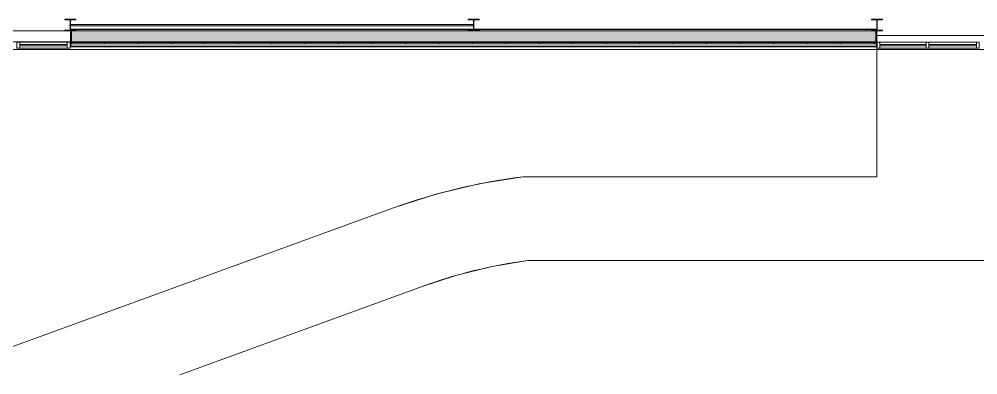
# Model space of a CAD drawing. Header units: inches. Extents: x -1442 to 59636, y -36095 to 792.
# Drawn here: x 56611 to 57299, y -23034 to -22779 of the extents above; entities that cross this region are included whole.
import ezdxf

# ---------------------------------------------------------------- set-up
doc = ezdxf.new("R2010")
doc.units = ezdxf.units.IN
doc.header["$MEASUREMENT"] = 0
for name, color, linetype, lineweight in [('A-FLOR', 192, 'Continuous', 9), ('A-GLAZ-CURT', 52, 'Continuous', 13), ('A-GLAZ-CWMG', 51, 'Continuous', 13), ('A-SITE-ROAD', 130, 'Continuous', 9), ('A-SITE-SWLK', 140, 'Continuous', 9), ('A-WALL', 113, 'Continuous', 9), ('A-WALL-PATT', 111, 'Continuous', 25), ('C-TOPO', 7, 'Continuous', 9), ('L-SITE-WALL', 31, 'Continuous', 13), ('S-BEAM', 12, 'Continuous', 9), ('S-COLS', 52, 'Continuous', 13)]:
    doc.layers.add(name, color=color, linetype=linetype, lineweight=lineweight)

# ---------------------------------------------------------------- blocks, each defined once
blk = doc.blocks.new('Struct_Xcel_Sports Complex_rvt-2-Egress Plan')
at = {"layer": 'A-FLOR', "color": 10, "lineweight": 13}
blk.add_line((24132.95, -22790.8), (23954.27, -22790.8), dxfattribs=at)
at = {"layer": 'L-SITE-WALL', "color": 10}
for p, q in [((23954.27, -22790.8), (24132.95, -22790.8)), ((23954.52, -22798.8), (23375.27, -22798.8))]:
    blk.add_line(p, q, dxfattribs=at)
blk = doc.blocks.new('W-Wide Flange-Column - B2_E-V1-Egress Plan')
at = {"layer": 'S-COLS', "lineweight": 9}
h = blk.add_hatch(dxfattribs=at)
h.set_pattern_fill('FP_4', color=256, style=0, pattern_type=2)
h.set_pattern_definition([(225, (56647.86, -22783.178), (19.00703, -19.00703), []), (225, (56647.86, -22811.978), (19.00703, -19.00703), [])])
h.paths.add_polyline_path([(-0.88, 4.12), (-4, 4.12), (-4, 3.69), (-0.84, 3.69), (-0.3, 3.38), (-0.14, 3), (-0.11, 0.73), (0.14, 0.65), (0.14, 0.73), (0.22, 3.18), (0.42, 3.52), (0.84, 3.69), (4, 3.69), (4, 4.12), (-0.13, 4.12)], flags=0)
h.paths.add_polyline_path([(0.14, -0.17), (-0.03, -0.27), (-0.14, -0.27), (-0.14, -3), (-0.35, -3.49), (-0.84, -3.69), (-4, -3.69), (-4, -4.12), (4, -4.12), (4, -3.69), (0.84, -3.69), (0.35, -3.49), (0.14, -3), (0.14, -0.18)], flags=0)
at = {"layer": 'S-COLS', "lineweight": 15}
for p, q in [((4, 4.12), (-4, 4.12)), ((-4, 4.12), (-4, 3.69)), ((-4, 3.69), (-0.84, 3.69)), ((-0.14, 3), (-0.14, 0.73)), ((0.14, 0.64), (0.14, 3)), ((0.84, 3.69), (4, 3.69)), ((4, 3.69), (4, 4.12)), ((-0.84, -3.69), (-4, -3.69)), ((-4, -3.69), (-4, -4.12)), ((-4, -4.12), (4, -4.12)), ((-0.14, -0.27), (-0.14, -3)), ((0.14, -3), (0.14, -0.17)), ((4, -3.69), (0.84, -3.69)), ((4, -4.12), (4, -3.69))]:
    blk.add_line(p, q, dxfattribs=at)
for centre, start, end in [((-0.84, 3), 0, 90), ((0.84, 3), 90, 180), ((-0.84, -3), 270, 0), ((0.84, -3), 180, 270)]:
    blk.add_arc(centre, 0.691, start, end, dxfattribs=at)
blk = doc.blocks.new('W-Wide Flange-Column - B2_E-V2-Egress Plan')
at = {"layer": 'S-COLS', "lineweight": 9}
h = blk.add_hatch(dxfattribs=at)
h.set_pattern_fill('FP_5', color=256, style=0, pattern_type=2)
h.set_pattern_definition([(225, (56937.36, -22783.178), (19.00703, -19.00703), []), (225, (56937.36, -22811.978), (19.00703, -19.00703), [])])
h.paths.add_polyline_path([(3.19, 4.13), (-4, 4.13), (-4, 3.69), (-0.84, 3.69), (-0.3, 3.38), (-0.14, 3), (-0.07, 0.69), (0.06, 0.73), (0.14, 0.73), (0.14, 3), (0.42, 3.52), (0.84, 3.69), (4, 3.76), (4, 4.13)], flags=0)
h.paths.add_polyline_path([(-0.14, -0.15), (-0.14, -3), (-0.35, -3.49), (-0.84, -3.69), (-4, -3.69), (-4, -4.12), (4, -4.12), (4, -3.69), (0.84, -3.69), (0.35, -3.49), (0.14, -3), (0.13, -0.27), (-0.12, -0.18), (-0.13, -0.16)], flags=0)
at = {"layer": 'S-COLS', "lineweight": 15}
for p, q in [((4, 4.13), (-4, 4.13)), ((-4, 4.13), (-4, 3.69)), ((-4, 3.69), (-0.84, 3.69)), ((-0.14, 3), (-0.14, 0.62)), ((0.14, 0.73), (0.14, 3)), ((0.84, 3.69), (4, 3.69)), ((4, 3.69), (4, 4.13)), ((-0.84, -3.69), (-4, -3.69)), ((-4, -3.69), (-4, -4.12)), ((-4, -4.12), (4, -4.12)), ((-0.14, -0.15), (-0.14, -3)), ((0.14, -3), (0.14, -0.27)), ((4, -3.69), (0.84, -3.69)), ((4, -4.12), (4, -3.69))]:
    blk.add_line(p, q, dxfattribs=at)
for centre, start, end in [((-0.84, 3), 0, 90), ((0.84, 3), 90, 180), ((-0.84, -3), 270, 0), ((0.84, -3), 180, 270)]:
    blk.add_arc(centre, 0.691, start, end, dxfattribs=at)
blk = doc.blocks.new('W-Wide Flange-Column - B2_E-V3-Egress Plan')
at = {"layer": 'S-COLS', "lineweight": 15}
for p, q in [((4, 4.13), (-4, 4.13)), ((-4, 4.13), (-4, 3.69)), ((-4, 3.69), (-0.84, 3.69)), ((-0.14, 3), (-0.14, -3)), ((0.14, -3), (0.14, 3)), ((0.84, 3.69), (4, 3.69)), ((4, 3.69), (4, 4.13)), ((-0.84, -3.69), (-4, -3.69)), ((-4, -3.69), (-4, -4.12)), ((-4, -4.12), (4, -4.12)), ((4, -3.69), (0.84, -3.69)), ((4, -4.12), (4, -3.69))]:
    blk.add_line(p, q, dxfattribs=at)
for centre, start, end in [((-0.84, 3), 0, 90), ((0.84, 3), 90, 180), ((-0.84, -3), 270, 0), ((0.84, -3), 180, 270)]:
    blk.add_arc(centre, 0.691, start, end, dxfattribs=at)
blk = doc.blocks.new('Rectangular Mullion - Exterior 2_ x 4_5_-1142339-Egress Plan')
at = {"layer": 'A-GLAZ-CWMG'}
for p, q in [((-2, 3), (0, 3)), ((-2, -1.5), (-2, 3)), ((0, 3), (0, -1.5)), ((0, -1.5), (-2, -1.5))]:
    blk.add_line(p, q, dxfattribs=at)
blk = doc.blocks.new('System Panel - INSULATED LOW-E GLAZING _SEE ELEVATIONS FOR U-FACTOR_ SHGC_ _ LT_-827433-Egress Plan')
at = {"layer": 'A-GLAZ-CURT', "lineweight": 9}
for p, q in [((17.09375, -0.25), (-17.09375, -0.25)), ((-17.09375, -0.25), (-17.09375, -1.25)), ((-17.09375, -1.25), (17.09375, -1.25)), ((17.09375, -1.25), (17.09375, -0.25))]:
    blk.add_line(p, q, dxfattribs=at)
at = {"layer": 'A-GLAZ-CURT'}
for p, q in [((-17.09375, -1.25), (-17.09375, -0.25)), ((17.09375, -0.25), (-17.09375, -0.25)), ((-17.09375, -1.25), (17.09375, -1.25)), ((17.09375, -0.25), (17.09375, -1.25))]:
    blk.add_line(p, q, dxfattribs=at)
blk = doc.blocks.new('Rectangular Mullion - Exterior 2_ x 4_5_-1115231-Egress Plan')
at = {"layer": 'A-GLAZ-CWMG'}
for p, q in [((-1, 3), (1, 3)), ((-1, -1.5), (-1, 3)), ((1, 3), (1, -1.5)), ((1, -1.5), (-1, -1.5))]:
    blk.add_line(p, q, dxfattribs=at)
blk = doc.blocks.new('Rectangular Mullion - Exterior 2_ x 4_5_-V15-Egress Plan')
at = {"layer": 'A-GLAZ-CWMG'}
for p, q in [((22206.33, -22795.43), (22240.52, -22795.43)), ((22206.33, -22799.93), (22240.52, -22799.93))]:
    blk.add_line(p, q, dxfattribs=at)
blk = doc.blocks.new('System Panel - INSULATED LOW-E GLAZING _SEE ELEVATIONS FOR U-FACTOR_ SHGC_ _ LT_-1142335-Egress Plan')
at = {"layer": 'A-GLAZ-CURT', "lineweight": 9}
for p, q in [((16.53125, -0.25), (-16.53125, -0.25)), ((-16.53125, -0.25), (-16.53125, -1.25)), ((-16.53125, -1.25), (16.53125, -1.25)), ((16.53125, -1.25), (16.53125, -0.25))]:
    blk.add_line(p, q, dxfattribs=at)
at = {"layer": 'A-GLAZ-CURT'}
for p, q in [((-16.53125, -1.25), (-16.53125, -0.25)), ((16.53125, -0.25), (-16.53125, -0.25)), ((-16.53125, -1.25), (16.53125, -1.25)), ((16.53125, -0.25), (16.53125, -1.25))]:
    blk.add_line(p, q, dxfattribs=at)
blk = doc.blocks.new('Rectangular Mullion - Exterior 2_ x 4_5_-1136166-Egress Plan')
at = {"layer": 'A-GLAZ-CWMG'}
for p, q in [((23956.52, -22795.43), (23989.58, -22795.43)), ((23956.52, -22799.93), (23989.58, -22799.93))]:
    blk.add_line(p, q, dxfattribs=at)
blk = doc.blocks.new('Rectangular Mullion - Exterior 2_ x 4_5_-1142359-Egress Plan')
at = {"layer": 'A-GLAZ-CWMG'}
for p, q in [((-2, 1.5), (0, 1.5)), ((-2, -3), (-2, 1.5)), ((0, 1.5), (0, -3)), ((0, -3), (-2, -3))]:
    blk.add_line(p, q, dxfattribs=at)
blk = doc.blocks.new('System Panel - INSULATED LOW-E GLAZING _SEE ELEVATIONS FOR U-FACTOR_ SHGC_ _ LT_-827454-Egress Plan')
at = {"layer": 'A-GLAZ-CURT', "lineweight": 9}
for p, q in [((17.09375, 1.25), (-17.09375, 1.25)), ((-17.09375, 1.25), (-17.09375, 0.25)), ((-17.09375, 0.25), (17.09375, 0.25)), ((17.09375, 0.25), (17.09375, 1.25))]:
    blk.add_line(p, q, dxfattribs=at)
at = {"layer": 'A-GLAZ-CURT'}
for p, q in [((-17.09375, 0.25), (-17.09375, 1.25)), ((17.09375, 1.25), (-17.09375, 1.25)), ((-17.09375, 0.25), (17.09375, 0.25)), ((17.09375, 1.25), (17.09375, 0.25))]:
    blk.add_line(p, q, dxfattribs=at)
blk = doc.blocks.new('Rectangular Mullion - Exterior 2_ x 4_5_-1060760-Egress Plan')
at = {"layer": 'A-GLAZ-CWMG'}
for p, q in [((25834.02, -22795.43), (25799.83, -22795.43)), ((25834.02, -22799.93), (25799.83, -22799.93))]:
    blk.add_line(p, q, dxfattribs=at)
blk = doc.blocks.new('Rectangular Mullion - Exterior 2_ x 4_5_-827470-Egress Plan')
at = {"layer": 'A-GLAZ-CWMG'}
for p, q in [((-1, 1.5), (1, 1.5)), ((-1, -3), (-1, 1.5)), ((1, 1.5), (1, -3)), ((1, -3), (-1, -3))]:
    blk.add_line(p, q, dxfattribs=at)
blk = doc.blocks.new('Girt_C - 8_D-1665748-Egress Plan')
at = {"layer": 'S-BEAM', "lineweight": 13}
for p, q in [((23081.89, -22787.3), (22945.27, -22787.3)), ((22945.27, -22787.49), (22945.27, -22787.3)), ((22945.27, -22795.12), (22945.27, -22787.49)), ((23371.39, -22787.3), (23089.89, -22787.3)), ((22945.27, -22795.3), (22945.27, -22795.12)), ((22945.27, -22795.3), (23375.52, -22795.3))]:
    blk.add_line(p, q, dxfattribs=at)
blk = doc.blocks.new('Round Bar - 1_-1264636-Egress Plan')
at = {"layer": 'S-BEAM', "lineweight": 13}
for p, q in [((24678.94, -22782.91), (24533.34, -22782.91)), ((24533.34, -22783.91), (24678.92, -22783.91))]:
    blk.add_line(p, q, dxfattribs=at)
for start_param, end_param in [(0, 3.141593), (3.141593, 6.283185)]:
    blk.add_ellipse((24533.34, -22783.41), major_axis=(0, 0.5), ratio=0.440323, start_param=start_param, end_param=end_param, dxfattribs=at)
blk = doc.blocks.new('Round Bar - 1_-1264677-Egress Plan')
at = {"layer": 'S-BEAM', "lineweight": 13}
for p, q in [((24677.32, -22783.91), (24822.91, -22783.91)), ((24822.91, -22782.91), (24677.33, -22782.91))]:
    blk.add_line(p, q, dxfattribs=at)
for start_param, end_param in [(0, 3.141593), (3.141593, 6.283185)]:
    blk.add_ellipse((24822.91, -22783.41), major_axis=(0, 0.5), ratio=0.440323, start_param=start_param, end_param=end_param, dxfattribs=at)

msp = doc.modelspace()

# ---------------------------------------------------------------- hatches: boundary and pattern name
at = {"layer": 'A-WALL-PATT', "lineweight": 9}
h = msp.add_hatch(dxfattribs=at)
h.set_pattern_fill('FP_14', color=256, style=0, pattern_type=2)
h.set_pattern_definition([(161.57, (33273.428, 0.96), (-7.6802237, -0.0009796), [0, -54.643, 6.067, 0]), (18.43, (33271.508, 0.96), (-7.6802237, 0.0009796), [0, -54.643, 6.067, 0]), (108.43, (33273.428, 0.96), (3.8382953, -19.20136532), [18.211, -42.499]), (71.57, (33271.508, 0.96), (3.8382953, 19.20136532), [18.211, -42.499])])
h.paths.add_polyline_path([(56648.73, -22795.3), (57225.98, -22795.3), (57225.98, -22787.3), (56648.73, -22787.3), (56648.73, -22795.12)], flags=0)
h = msp.add_hatch(dxfattribs=at)
h.set_pattern_fill('FP_16', color=256, style=0, pattern_type=2)
h.set_pattern_definition([(0, (33272.468, 0), (30.72, 7.68), [2.534, -20.506, 2.534, -20.506, -122.88]), (0, (33272.468, 0), (30.72, 7.68), [-46.08, 2.534, -43.546, 2.534, -20.506, -53.76]), (0, (33272.468, 0), (30.72, 7.68), [-115.2, 2.534, -12.826, 2.534, -35.866]), (120, (33283.988, 3.84), (-22.0110751, 22.7643004), [2.534, -20.506, 2.534, -20.506, -122.88]), (120, (33283.988, 3.84), (-22.0110751, 22.7643004), [-46.08, 2.534, -43.546, 2.534, -20.506, -53.76]), (120, (33283.988, 3.84), (-22.0110751, 22.7643004), [-115.2, 2.534, -12.826, 2.534, -35.866]), (240, (33287.828, 19.2), (-8.7089249, -30.4443004), [2.534, -20.506, 2.534, -20.506, -122.88]), (240, (33287.828, 19.2), (-8.7089249, -30.4443004), [-46.08, 2.534, -43.546, 2.534, -20.506, -53.76]), (240, (33287.828, 19.2), (-8.7089249, -30.4443004), [-115.2, 2.534, -12.826, 2.534, -35.866])])
h.paths.add_polyline_path([(57214.91, -22795.8), (57225.98, -22795.8), (57225.98, -22795.3), (56648.73, -22795.3), (56648.73, -22795.8), (57179.81, -22795.8)], flags=0)
h = msp.add_hatch(dxfattribs=at)
h.set_pattern_fill('FP_17', color=256, style=0, pattern_type=2)
h.set_pattern_definition([(0, (33272.468, 0), (0, 24), []), (90, (33272.468, 0), (-24, 1e-15), [])])
h.paths.add_polyline_path([(56846.43, -22796.8), (57225.98, -22796.8), (57225.98, -22795.8), (56648.73, -22795.8), (56648.73, -22796.8), (56828.89, -22796.8)], flags=0)

# ---------------------------------------------------------------- linework, layer by layer
at = {"layer": 'A-SITE-ROAD', "lineweight": 13}
for p, q in [((59431.36, -22952.07), (56976.37, -22952.07)), ((56726.42, -23033.98), (56900.31, -22970.69))]:
    msp.add_line(p, q, dxfattribs=at)
msp.add_arc((57023.44, -23308.98), 360, 97.51288, 110, dxfattribs=at)
at = {"layer": 'A-SITE-SWLK', "lineweight": 13}
for p, q in [((57226.73, -22892.07), (57226.73, -22799.43)), ((56972.58, -22892.07), (57226.73, -22892.07)), ((56575.68, -23024.99), (56879.79, -22914.31))]:
    msp.add_line(p, q, dxfattribs=at)
msp.add_arc((57023.44, -23308.98), 420, 96.95486, 110, dxfattribs=at)
at = {"layer": 'A-WALL', "lineweight": 25}
for p, q in [((56647.98, -22787.3), (56647.98, -22798.62)), ((56937.06, -22786.55), (56648.16, -22786.55)), ((57226.56, -22786.55), (56937.66, -22786.55)), ((57226.73, -22798.62), (57226.73, -22787.3)), ((56647.98, -22798.62), (57226.73, -22798.62))]:
    msp.add_line(p, q, dxfattribs=at)
at = {"layer": 'A-WALL'}
for p, q in [((56648.73, -22787.3), (56648.73, -22796.8)), ((56933.36, -22787.3), (56651.86, -22787.3)), ((57222.86, -22787.3), (56941.36, -22787.3)), ((57225.98, -22796.8), (57225.98, -22787.3)), ((57225.98, -22795.3), (56648.73, -22795.3)), ((57226.73, -22796.8), (56647.98, -22796.8)), ((57226.73, -22798.3), (56647.98, -22798.3)), ((57225.98, -22795.8), (56648.73, -22795.8))]:
    msp.add_line(p, q, dxfattribs=at)
at = {"layer": 'C-TOPO', "lineweight": 13}
for p, q in [((57405.42, -22790.8), (57226.73, -22790.8)), ((57226.73, -22892.07), (57226.73, -22798.8)), ((57226.73, -22798.8), (57226.98, -22798.8)), ((57226.98, -22798.8), (57226.73, -22798.8)), ((57226.73, -22798.8), (57226.73, -22892.07)), ((56910.13, -22904.55), (56941.12, -22897.12)), ((56941.12, -22897.12), (56910.13, -22904.55)), ((56941.12, -22897.12), (56972.58, -22892.07)), ((56972.58, -22892.07), (56941.12, -22897.12)), ((56972.58, -22892.07), (57226.73, -22892.07)), ((57226.73, -22892.07), (56972.58, -22892.07)), ((56879.79, -22914.31), (56910.13, -22904.55)), ((56910.13, -22904.55), (56879.79, -22914.31)), ((56575.68, -23024.99), (56879.79, -22914.31)), ((56879.79, -22914.31), (56575.68, -23024.99)), ((56976.37, -22952.07), (56950.59, -22956.42)), ((56950.59, -22956.42), (56976.37, -22952.07)), ((59636.31, -22952.07), (56976.37, -22952.07)), ((59557.36, -22952.07), (56976.37, -22952.07)), ((56950.59, -22956.42), (56925.19, -22962.64)), ((56925.19, -22962.64), (56950.59, -22956.42)), ((56900.31, -22970.69), (56925.19, -22962.64)), ((56900.31, -22970.69), (56925.19, -22962.64)), ((56900.31, -22970.69), (56726.42, -23033.98)), ((56726.42, -23033.98), (56900.31, -22970.69))]:
    msp.add_line(p, q, dxfattribs=at)
at = {"layer": 'L-SITE-WALL'}
for p, q in [((58505.29, -22800.8), (56047.48, -22800.8)), ((56647.73, -22798.8), (57226.98, -22798.8))]:
    msp.add_line(p, q, dxfattribs=at)

# ---------------------------------------------------------------- block references
at = {"color": 250, "lineweight": 5}
msp.add_blockref('Struct_Xcel_Sports Complex_rvt-2-Egress Plan', (33272.47, 0), dxfattribs=at)
at = {"layer": 'A-GLAZ-CURT'}
msp.add_blockref('System Panel - INSULATED LOW-E GLAZING _SEE ELEVATIONS FOR U-FACTOR_ SHGC_ _ LT_-827454-Egress Plan', (56628.64, -22798.43), dxfattribs=at)
at = {"layer": 'A-GLAZ-CURT', "rotation": 180}
for name, p in [('System Panel - INSULATED LOW-E GLAZING _SEE ELEVATIONS FOR U-FACTOR_ SHGC_ _ LT_-1142335-Egress Plan', (57245.51, -22798.43)), ('System Panel - INSULATED LOW-E GLAZING _SEE ELEVATIONS FOR U-FACTOR_ SHGC_ _ LT_-827433-Egress Plan', (57281.14, -22798.43))]:
    msp.add_blockref(name, p, dxfattribs=at)
at = {"layer": 'A-GLAZ-CWMG', "extrusion": (0, 0, -1), "rotation": 180}
for name, p in [('Rectangular Mullion - Exterior 2_ x 4_5_-827470-Egress Plan', (-56610.55, -22798.43)), ('Rectangular Mullion - Exterior 2_ x 4_5_-1142359-Egress Plan', (-56647.73, -22798.43))]:
    msp.add_blockref(name, p, dxfattribs=at)
at = {"layer": 'A-GLAZ-CWMG'}
for name, p in [('Rectangular Mullion - Exterior 2_ x 4_5_-1060760-Egress Plan', (30811.72, 0)), ('Rectangular Mullion - Exterior 2_ x 4_5_-1136166-Egress Plan', (33272.47, 0)), ('Rectangular Mullion - Exterior 2_ x 4_5_-V15-Egress Plan', (35057.72, 0))]:
    msp.add_blockref(name, p, dxfattribs=at)
at = {"layer": 'A-GLAZ-CWMG', "extrusion": (0, 0, -1)}
for name, p in [('Rectangular Mullion - Exterior 2_ x 4_5_-1142339-Egress Plan', (-57226.98, -22798.43)), ('Rectangular Mullion - Exterior 2_ x 4_5_-1115231-Egress Plan', (-57263.05, -22798.43)), ('Rectangular Mullion - Exterior 2_ x 4_5_-1115231-Egress Plan', (-57299.23, -22798.43))]:
    msp.add_blockref(name, p, dxfattribs=at)
at = {"layer": 'S-BEAM', "lineweight": 13}
for name, p in [('Girt_C - 8_D-1665748-Egress Plan', (33272.47, 0)), ('Round Bar - 1_-1264636-Egress Plan', (32114.47, 0)), ('Round Bar - 1_-1264677-Egress Plan', (32114.47, 0))]:
    msp.add_blockref(name, p, dxfattribs=at)
at = {"layer": 'S-COLS', "rotation": 180}
for name, p in [('W-Wide Flange-Column - B2_E-V1-Egress Plan', (56647.86, -22783.18)), ('W-Wide Flange-Column - B2_E-V2-Egress Plan', (56937.36, -22783.18)), ('W-Wide Flange-Column - B2_E-V3-Egress Plan', (57226.86, -22783.18))]:
    msp.add_blockref(name, p, dxfattribs=at)

doc.saveas('drawing.dxf')
